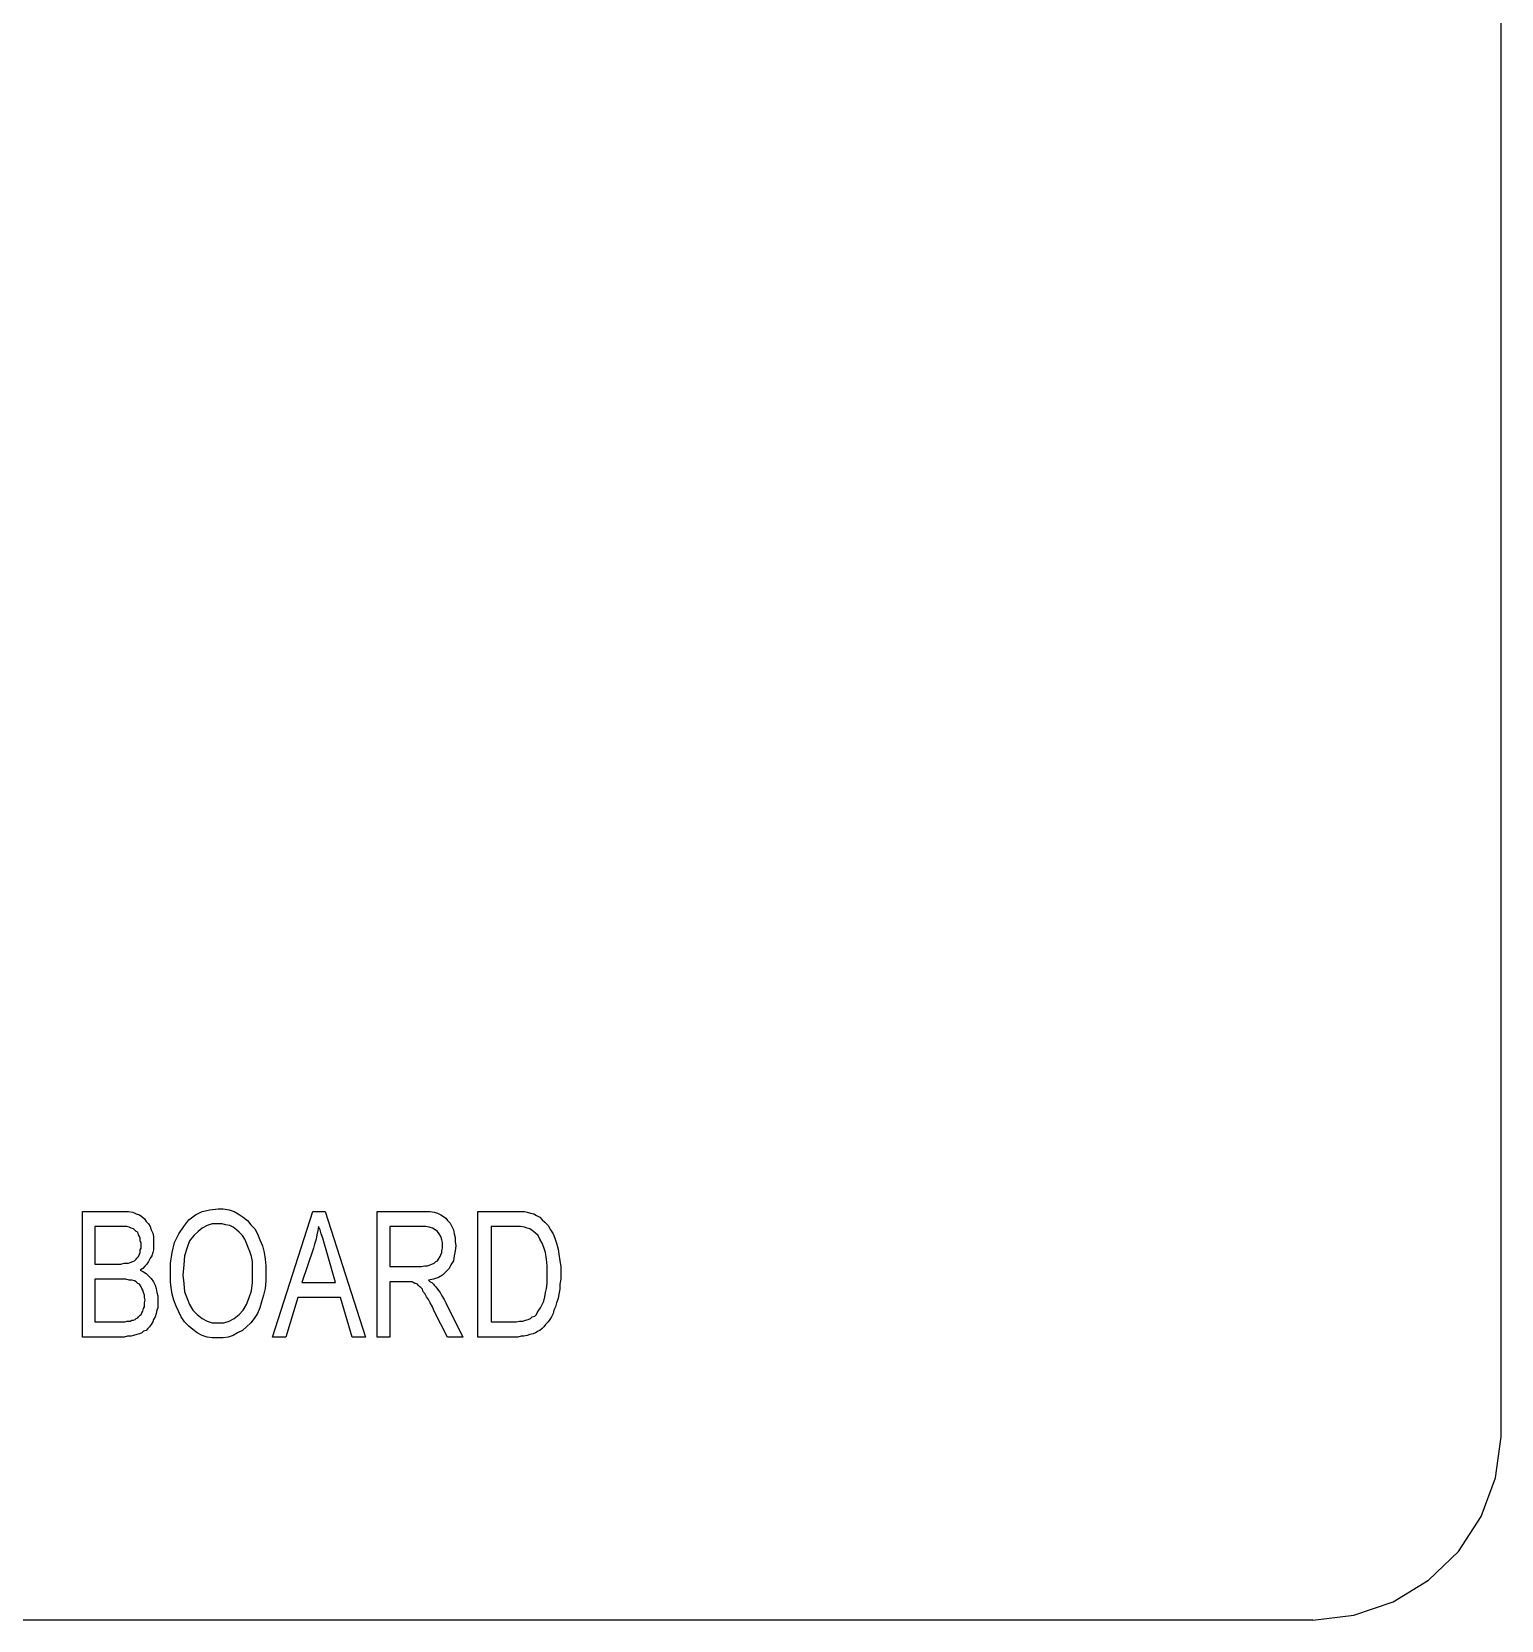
# Model space of a CAD drawing. Header units: metres. Extents: x 13 to 600, y -779 to -12.
# Drawn here: x 389.7 to 600.3, y -778.8 to -551.3 of the extents above; entities that cross this region are included whole.
import ezdxf

# ---------------------------------------------------------------- set-up
doc = ezdxf.new("R2010")
doc.units = ezdxf.units.M

msp = doc.modelspace()

# ---------------------------------------------------------------- linework, layer by layer
for p, q in [((600.28, -751.76), (600.28, -39.32)), ((397, -738.2), (397, -720.2)), ((397, -720.2), (402.4, -720.2)), ((402.4, -720.2), (403.12, -720.2)), ((403.12, -720.2), (403.6, -720.2)), ((403.6, -720.2), (404.2, -720.32)), ((404.2, -720.32), (404.68, -720.56)), ((404.68, -720.56), (405.16, -720.68)), ((405.16, -720.68), (405.52, -720.92)), ((405.52, -720.92), (405.88, -721.28)), ((412.24, -721.4), (413.2, -720.68)), ((413.2, -720.68), (414.16, -720.2)), ((414.16, -720.2), (415.24, -719.96)), ((415.24, -719.96), (416.44, -719.84)), ((416.44, -719.84), (417.16, -719.84)), ((417.16, -719.84), (418, -719.96)), ((418, -719.96), (418.72, -720.2)), ((418.72, -720.2), (419.32, -720.56)), ((419.32, -720.56), (420.04, -721.04)), ((420.04, -721.04), (420.64, -721.52)), ((424.24, -738.2), (430, -720.2)), ((430, -720.2), (431.8, -720.2)), ((431.8, -720.2), (437.56, -738.2)), ((439.24, -738.2), (439.24, -720.2)), ((439.24, -720.2), (445.48, -720.2)), ((445.48, -720.2), (446.2, -720.2)), ((446.2, -720.2), (446.8, -720.2)), ((446.8, -720.2), (447.4, -720.32)), ((447.4, -720.32), (447.88, -720.44)), ((447.88, -720.44), (448.36, -720.68)), ((448.36, -720.68), (448.72, -720.92)), ((448.72, -720.92), (449.08, -721.16)), ((449.08, -721.16), (449.32, -721.52)), ((453.64, -738.2), (453.64, -720.2)), ((453.64, -720.2), (458.56, -720.2)), ((458.56, -720.2), (459.28, -720.2)), ((459.28, -720.2), (459.76, -720.2)), ((459.76, -720.2), (460.36, -720.2)), ((460.36, -720.2), (460.72, -720.32)), ((460.72, -720.32), (461.2, -720.44)), ((461.2, -720.44), (461.68, -720.56)), ((461.68, -720.56), (462.04, -720.8)), ((462.04, -720.8), (462.52, -721.04)), ((462.52, -721.04), (462.88, -721.4)), ((401.8, -722.36), (398.8, -722.36)), ((398.8, -722.36), (398.8, -727.76)), ((402.4, -722.36), (401.8, -722.36)), ((402.88, -722.36), (402.4, -722.36)), ((403.36, -722.36), (402.88, -722.36)), ((403.72, -722.48), (403.36, -722.36)), ((403.96, -722.6), (403.72, -722.48)), ((404.32, -722.72), (403.96, -722.6)), ((404.44, -722.84), (404.32, -722.72)), ((404.68, -723.08), (404.44, -722.84)), ((404.92, -723.2), (404.68, -723.08)), ((405.04, -723.56), (404.92, -723.2)), ((405.88, -721.28), (406.12, -721.64)), ((406.12, -721.64), (406.48, -722)), ((406.48, -722), (406.72, -722.36)), ((406.72, -722.36), (406.84, -722.84)), ((406.84, -722.84), (407.08, -723.32)), ((407.08, -723.32), (407.2, -723.8)), ((410.2, -724.64), (410.8, -723.44)), ((410.8, -723.44), (411.52, -722.36)), ((411.52, -722.36), (412.24, -721.4)), ((413.56, -723.08), (412.96, -723.68)), ((414.16, -722.6), (413.56, -723.08)), ((414.88, -722.24), (414.16, -722.6)), ((415.6, -722), (414.88, -722.24)), ((416.44, -722), (415.6, -722)), ((417.04, -722), (416.44, -722)), ((417.52, -722.12), (417.04, -722)), ((418.12, -722.24), (417.52, -722.12)), ((418.6, -722.48), (418.12, -722.24)), ((419.08, -722.84), (418.6, -722.48)), ((419.44, -723.2), (419.08, -722.84)), ((419.92, -723.68), (419.44, -723.2)), ((420.64, -721.52), (421.12, -722.12)), ((421.12, -722.12), (421.72, -722.72)), ((421.72, -722.72), (422.08, -723.44)), ((422.08, -723.44), (422.44, -724.28)), ((430.72, -722.96), (430.6, -723.56)), ((430.84, -722.36), (430.72, -722.96)), ((431.08, -722.84), (430.84, -722.36)), ((431.2, -723.44), (431.08, -722.84)), ((431.44, -724.04), (431.2, -723.44)), ((445.48, -722.36), (441.04, -722.36)), ((441.04, -722.36), (441.04, -728.12)), ((446.2, -722.36), (445.48, -722.36)), ((446.68, -722.48), (446.2, -722.36)), ((447.16, -722.6), (446.68, -722.48)), ((447.52, -722.84), (447.16, -722.6)), ((447.88, -723.08), (447.52, -722.84)), ((448.12, -723.44), (447.88, -723.08)), ((448.36, -723.8), (448.12, -723.44)), ((449.32, -721.52), (449.68, -721.88)), ((449.68, -721.88), (449.92, -722.36)), ((449.92, -722.36), (450.16, -722.84)), ((450.16, -722.84), (450.28, -723.44)), ((450.28, -723.44), (450.4, -723.92)), ((458.56, -722.36), (455.56, -722.36)), ((455.56, -722.36), (455.56, -736.04)), ((459.28, -722.36), (458.56, -722.36)), ((459.76, -722.36), (459.28, -722.36)), ((460.36, -722.48), (459.76, -722.36)), ((460.72, -722.6), (460.36, -722.48)), ((461.08, -722.72), (460.72, -722.6)), ((461.44, -722.96), (461.08, -722.72)), ((461.92, -723.32), (461.44, -722.96)), ((462.28, -723.68), (461.92, -723.32)), ((462.88, -721.4), (463.24, -721.76)), ((463.24, -721.76), (463.72, -722.24)), ((463.72, -722.24), (464.08, -722.84)), ((464.08, -722.84), (464.44, -723.44)), ((464.44, -723.44), (464.68, -724.04)), ((405.16, -723.8), (405.04, -723.56)), ((405.28, -724.04), (405.16, -723.8)), ((405.28, -724.4), (405.28, -724.04)), ((405.4, -724.76), (405.28, -724.4)), ((405.28, -725.72), (405.4, -725.48)), ((405.28, -726.08), (405.28, -725.72)), ((405.4, -725.12), (405.4, -724.76)), ((405.4, -725.48), (405.4, -725.12)), ((407.2, -725.72), (407.08, -726.08)), ((407.2, -723.8), (407.2, -724.28)), ((407.2, -724.28), (407.2, -724.76)), ((407.2, -724.76), (407.2, -725.24)), ((407.2, -725.24), (407.2, -725.72)), ((409.84, -726.08), (410.2, -724.64)), ((412, -725.36), (411.64, -726.56)), ((412.36, -724.4), (412, -725.36)), ((412.96, -723.68), (412.36, -724.4)), ((420.28, -724.16), (419.92, -723.68)), ((420.52, -724.76), (420.28, -724.16)), ((420.76, -725.36), (420.52, -724.76)), ((421, -725.96), (420.76, -725.36)), ((422.44, -724.28), (422.8, -725.12)), ((422.8, -725.12), (423.04, -726.08)), ((430.12, -725.48), (428.44, -730.4)), ((430.24, -724.88), (430.12, -725.48)), ((430.48, -724.16), (430.24, -724.88)), ((430.6, -723.56), (430.48, -724.16)), ((431.68, -724.88), (431.44, -724.04)), ((431.92, -725.72), (431.68, -724.88)), ((433.24, -730.4), (431.92, -725.72)), ((448.48, -724.28), (448.36, -723.8)), ((448.6, -724.64), (448.48, -724.28)), ((448.48, -725.84), (448.6, -725.48)), ((448.6, -725.12), (448.6, -724.64)), ((448.6, -725.48), (448.6, -725.12)), ((450.4, -723.92), (450.4, -724.52)), ((450.4, -724.52), (450.52, -725.12)), ((450.52, -725.12), (450.4, -725.84)), ((462.52, -724.16), (462.28, -723.68)), ((462.88, -724.76), (462.52, -724.16)), ((463.12, -725.36), (462.88, -724.76)), ((463.36, -726.08), (463.12, -725.36)), ((464.68, -724.04), (464.92, -724.76)), ((464.92, -724.76), (465.16, -725.6)), ((465.16, -725.6), (465.28, -726.32)), ((398.8, -727.76), (402.04, -727.76)), ((402.04, -727.76), (402.52, -727.76)), ((402.52, -727.76), (403, -727.64)), ((403, -727.64), (403.36, -727.64)), ((403.36, -727.64), (403.6, -727.64)), ((403.6, -727.64), (403.84, -727.52)), ((403.84, -727.52), (404.2, -727.4)), ((404.2, -727.4), (404.44, -727.28)), ((404.44, -727.28), (404.68, -727.04)), ((404.68, -727.04), (404.8, -726.92)), ((404.8, -726.92), (405.04, -726.68)), ((405.04, -726.68), (405.16, -726.32)), ((405.16, -726.32), (405.28, -726.08)), ((406, -728), (405.64, -728.36)), ((406.24, -727.76), (406, -728)), ((406.48, -727.4), (406.24, -727.76)), ((406.72, -726.92), (406.48, -727.4)), ((406.96, -726.56), (406.72, -726.92)), ((407.08, -726.08), (406.96, -726.56)), ((409.6, -727.64), (409.84, -726.08)), ((409.6, -729.32), (409.6, -727.64)), ((411.52, -727.88), (411.4, -729.32)), ((411.64, -726.56), (411.52, -727.88)), ((421.24, -726.68), (421, -725.96)), ((421.36, -727.4), (421.24, -726.68)), ((421.36, -728.24), (421.36, -727.4)), ((423.04, -726.08), (423.16, -727.04)), ((423.16, -727.04), (423.28, -728)), ((423.28, -728), (423.28, -729.08)), ((445.6, -728.12), (446.08, -728)), ((446.08, -728), (446.44, -728)), ((446.44, -728), (446.8, -727.88)), ((446.8, -727.88), (447.04, -727.76)), ((447.04, -727.76), (447.4, -727.64)), ((447.4, -727.64), (447.64, -727.4)), ((447.64, -727.4), (447.88, -727.28)), ((447.88, -727.28), (448, -727.04)), ((448, -727.04), (448.24, -726.68)), ((448.24, -726.68), (448.36, -726.44)), ((448.36, -726.44), (448.48, -726.08)), ((448.48, -726.08), (448.48, -725.84)), ((449.8, -727.88), (449.56, -728.36)), ((450.16, -727.28), (449.8, -727.88)), ((450.28, -726.56), (450.16, -727.28)), ((450.4, -725.84), (450.28, -726.56)), ((463.48, -727.04), (463.36, -726.08)), ((463.6, -728), (463.48, -727.04)), ((463.6, -729.08), (463.6, -728)), ((465.28, -726.32), (465.4, -727.28)), ((465.4, -727.28), (465.52, -728.12)), ((402.28, -729.92), (398.8, -729.92)), ((398.8, -729.92), (398.8, -736.04)), ((402.76, -729.92), (402.28, -729.92)), ((403.24, -729.92), (402.76, -729.92)), ((403.72, -730.04), (403.24, -729.92)), ((404.08, -730.04), (403.72, -730.04)), ((404.44, -730.16), (404.08, -730.04)), ((404.68, -730.28), (404.44, -730.16)), ((404.92, -730.52), (404.68, -730.28)), ((405.64, -728.36), (405.28, -728.6)), ((405.28, -728.6), (405.76, -728.84)), ((405.76, -728.84), (406.12, -729.08)), ((406.12, -729.08), (406.48, -729.44)), ((406.48, -729.44), (406.84, -729.8)), ((406.84, -729.8), (407.2, -730.28)), ((407.2, -730.28), (407.44, -730.76)), ((409.6, -730.28), (409.6, -729.32)), ((409.72, -731.12), (409.6, -730.28)), ((411.4, -729.32), (411.52, -730.52)), ((421.36, -729.08), (421.36, -728.24)), ((421.36, -730.4), (421.36, -729.08)), ((423.28, -730.16), (423.16, -731.24)), ((423.28, -729.08), (423.28, -730.16)), ((441.04, -728.12), (445.12, -728.12)), ((443.2, -730.28), (441.04, -730.28)), ((441.04, -730.28), (441.04, -738.2)), ((443.56, -730.28), (443.2, -730.28)), ((443.8, -730.28), (443.56, -730.28)), ((443.92, -730.28), (443.8, -730.28)), ((444.16, -730.28), (443.92, -730.28)), ((444.28, -730.28), (444.16, -730.28)), ((444.4, -730.4), (444.28, -730.28)), ((445.12, -728.12), (445.6, -728.12)), ((447.28, -729.92), (446.56, -730.04)), ((446.56, -730.04), (446.8, -730.28)), ((446.8, -730.28), (447.04, -730.4)), ((448, -729.68), (447.28, -729.92)), ((448.6, -729.32), (448, -729.68)), ((449.08, -728.84), (448.6, -729.32)), ((449.56, -728.36), (449.08, -728.84)), ((463.6, -729.8), (463.6, -729.08)), ((463.6, -730.52), (463.6, -729.8)), ((465.52, -729.92), (465.4, -730.64)), ((465.52, -728.12), (465.52, -729.08)), ((465.52, -729.08), (465.52, -729.92)), ((405.16, -730.64), (404.92, -730.52)), ((405.4, -731), (405.16, -730.64)), ((405.52, -731.24), (405.4, -731)), ((405.64, -731.48), (405.52, -731.24)), ((405.76, -731.84), (405.64, -731.48)), ((405.88, -732.2), (405.76, -731.84)), ((405.88, -732.56), (405.88, -732.2)), ((406, -732.92), (405.88, -732.56)), ((407.44, -730.76), (407.56, -731.24)), ((407.56, -731.24), (407.68, -731.84)), ((407.68, -731.84), (407.8, -732.32)), ((407.8, -732.32), (407.8, -732.92)), ((409.84, -732.08), (409.72, -731.12)), ((410.08, -732.92), (409.84, -732.08)), ((411.52, -730.52), (411.64, -731.72)), ((411.64, -731.72), (412, -732.68)), ((420.52, -733.52), (420.88, -732.56)), ((420.88, -732.56), (421.24, -731.6)), ((421.24, -731.6), (421.36, -730.4)), ((422.92, -732.2), (422.68, -733.16)), ((423.16, -731.24), (422.92, -732.2)), ((427.84, -732.56), (426.16, -738.2)), ((433.96, -732.56), (427.84, -732.56)), ((428.44, -730.4), (433.24, -730.4)), ((435.64, -738.2), (433.96, -732.56)), ((444.64, -730.52), (444.4, -730.4)), ((444.76, -730.52), (444.64, -730.52)), ((445, -730.64), (444.76, -730.52)), ((445.12, -730.76), (445, -730.64)), ((445.36, -731), (445.12, -730.76)), ((445.48, -731.12), (445.36, -731)), ((445.72, -731.36), (445.48, -731.12)), ((445.84, -731.72), (445.72, -731.36)), ((446.08, -731.96), (445.84, -731.72)), ((446.32, -732.44), (446.08, -731.96)), ((446.56, -732.8), (446.32, -732.44)), ((447.04, -730.4), (447.28, -730.64)), ((447.28, -730.64), (447.4, -730.76)), ((447.4, -730.76), (447.64, -731)), ((447.64, -731), (447.88, -731.36)), ((447.88, -731.36), (448.24, -731.84)), ((448.24, -731.84), (448.48, -732.32)), ((448.48, -732.32), (448.84, -732.8)), ((463.12, -733.04), (463.24, -732.44)), ((463.24, -732.44), (463.36, -731.84)), ((463.36, -731.84), (463.48, -731.24)), ((463.48, -731.24), (463.6, -730.52)), ((465.28, -732.08), (465.16, -732.68)), ((465.4, -731.36), (465.28, -732.08)), ((465.4, -730.64), (465.4, -731.36)), ((405.4, -734.96), (405.52, -734.72)), ((405.52, -734.72), (405.64, -734.48)), ((405.64, -734.48), (405.76, -734.12)), ((405.76, -734.12), (405.88, -733.88)), ((405.88, -733.28), (406, -732.92)), ((405.88, -733.64), (405.88, -733.28)), ((405.88, -733.88), (405.88, -733.64)), ((407.56, -734.84), (407.44, -735.32)), ((407.68, -734.36), (407.56, -734.84)), ((407.8, -734), (407.68, -734.36)), ((407.8, -732.92), (407.8, -733.52)), ((407.8, -733.52), (407.8, -734)), ((410.44, -733.76), (410.08, -732.92)), ((410.8, -734.6), (410.44, -733.76)), ((411.16, -735.32), (410.8, -734.6)), ((412, -732.68), (412.36, -733.52)), ((412.36, -733.52), (412.84, -734.36)), ((412.84, -734.36), (413.44, -734.96)), ((419.44, -734.96), (420.04, -734.36)), ((420.04, -734.36), (420.52, -733.52)), ((422.08, -734.84), (421.6, -735.56)), ((422.44, -734), (422.08, -734.84)), ((422.68, -733.16), (422.44, -734)), ((446.8, -733.28), (446.56, -732.8)), ((447.16, -733.88), (446.8, -733.28)), ((447.4, -734.48), (447.16, -733.88)), ((449.32, -738.2), (447.4, -734.48)), ((448.84, -732.8), (449.08, -733.28)), ((449.08, -733.28), (451.48, -738.2)), ((462.04, -734.96), (462.16, -734.72)), ((462.16, -734.72), (462.4, -734.36)), ((462.4, -734.36), (462.64, -734)), ((462.64, -734), (462.88, -733.52)), ((462.88, -733.52), (463.12, -733.04)), ((464.44, -734.84), (464.2, -735.32)), ((464.56, -734.36), (464.44, -734.84)), ((464.8, -733.88), (464.56, -734.36)), ((464.92, -733.28), (464.8, -733.88)), ((465.16, -732.68), (464.92, -733.28)), ((398.8, -736.04), (402.52, -736.04)), ((402.52, -736.04), (402.88, -736.04)), ((402.88, -736.04), (403.12, -736.04)), ((403.12, -736.04), (403.36, -735.92)), ((403.36, -735.92), (403.6, -735.92)), ((403.6, -735.92), (403.84, -735.92)), ((403.84, -735.92), (404.08, -735.8)), ((404.08, -735.8), (404.32, -735.8)), ((404.32, -735.8), (404.56, -735.68)), ((404.56, -735.68), (404.68, -735.56)), ((404.68, -735.56), (404.92, -735.44)), ((404.92, -735.44), (405.04, -735.32)), ((405.04, -735.32), (405.28, -735.08)), ((405.28, -735.08), (405.4, -734.96)), ((406.36, -737), (406.12, -737.24)), ((406.6, -736.76), (406.36, -737)), ((406.84, -736.4), (406.6, -736.76)), ((407.08, -736.04), (406.84, -736.4)), ((407.2, -735.68), (407.08, -736.04)), ((407.44, -735.32), (407.2, -735.68)), ((411.64, -736.04), (411.16, -735.32)), ((412.24, -736.64), (411.64, -736.04)), ((412.84, -737.12), (412.24, -736.64)), ((413.44, -737.6), (412.84, -737.12)), ((413.44, -734.96), (414.16, -735.56)), ((414.16, -735.56), (414.88, -735.92)), ((414.88, -735.92), (415.6, -736.16)), ((415.6, -736.16), (416.44, -736.16)), ((416.44, -736.16), (417.28, -736.16)), ((417.28, -736.16), (418, -735.92)), ((418, -735.92), (418.72, -735.56)), ((418.72, -735.56), (419.44, -734.96)), ((420.52, -736.76), (419.92, -737.24)), ((421.12, -736.16), (420.52, -736.76)), ((421.6, -735.56), (421.12, -736.16)), ((455.56, -736.04), (458.68, -736.04)), ((458.68, -736.04), (459.16, -736.04)), ((459.16, -736.04), (459.64, -735.92)), ((459.64, -735.92), (460.12, -735.92)), ((460.12, -735.92), (460.48, -735.8)), ((460.48, -735.8), (460.84, -735.68)), ((460.84, -735.68), (461.2, -735.56)), ((461.2, -735.56), (461.44, -735.32)), ((461.44, -735.32), (461.8, -735.2)), ((461.8, -735.2), (462.04, -734.96)), ((462.88, -737), (462.52, -737.24)), ((463.12, -736.76), (462.88, -737)), ((463.36, -736.4), (463.12, -736.76)), ((463.72, -736.04), (463.36, -736.4)), ((463.96, -735.68), (463.72, -736.04)), ((464.2, -735.32), (463.96, -735.68)), ((402.4, -738.2), (397, -738.2)), ((403, -738.2), (402.4, -738.2)), ((403.48, -738.08), (403, -738.2)), ((403.96, -738.08), (403.48, -738.08)), ((404.32, -737.96), (403.96, -738.08)), ((404.8, -737.84), (404.32, -737.96)), ((405.16, -737.72), (404.8, -737.84)), ((405.52, -737.6), (405.16, -737.72)), ((405.76, -737.36), (405.52, -737.6)), ((406.12, -737.24), (405.76, -737.36)), ((414.16, -737.96), (413.44, -737.6)), ((414.88, -738.2), (414.16, -737.96)), ((415.6, -738.32), (414.88, -738.2)), ((416.44, -738.32), (415.6, -738.32)), ((417.16, -738.32), (416.44, -738.32)), ((417.88, -738.2), (417.16, -738.32)), ((418.6, -737.96), (417.88, -738.2)), ((419.2, -737.6), (418.6, -737.96)), ((419.92, -737.24), (419.2, -737.6)), ((426.16, -738.2), (424.24, -738.2)), ((437.56, -738.2), (435.64, -738.2)), ((441.04, -738.2), (439.24, -738.2)), ((451.48, -738.2), (449.32, -738.2)), ((458.8, -738.2), (453.64, -738.2)), ((459.4, -738.2), (458.8, -738.2)), ((459.88, -738.08), (459.4, -738.2)), ((460.24, -738.08), (459.88, -738.08)), ((460.72, -737.96), (460.24, -738.08)), ((461.08, -737.84), (460.72, -737.96)), ((461.56, -737.72), (461.08, -737.84)), ((461.92, -737.6), (461.56, -737.72)), ((462.28, -737.36), (461.92, -737.6)), ((462.52, -737.24), (462.28, -737.36)), ((599.44, -758.36), (600.28, -752.48)), ((600.28, -752.48), (600.28, -751.76)), ((597.4, -763.88), (599.44, -758.36)), ((594.16, -768.92), (597.4, -763.88)), ((589.84, -773), (594.16, -768.92)), ((584.8, -776.12), (589.84, -773)), ((573.28, -778.76), (579.16, -778.04)), ((579.16, -778.04), (584.8, -776.12)), ((573.28, -778.76), (40.24, -778.76))]:
    msp.add_line(p, q)

doc.saveas('drawing.dxf')
